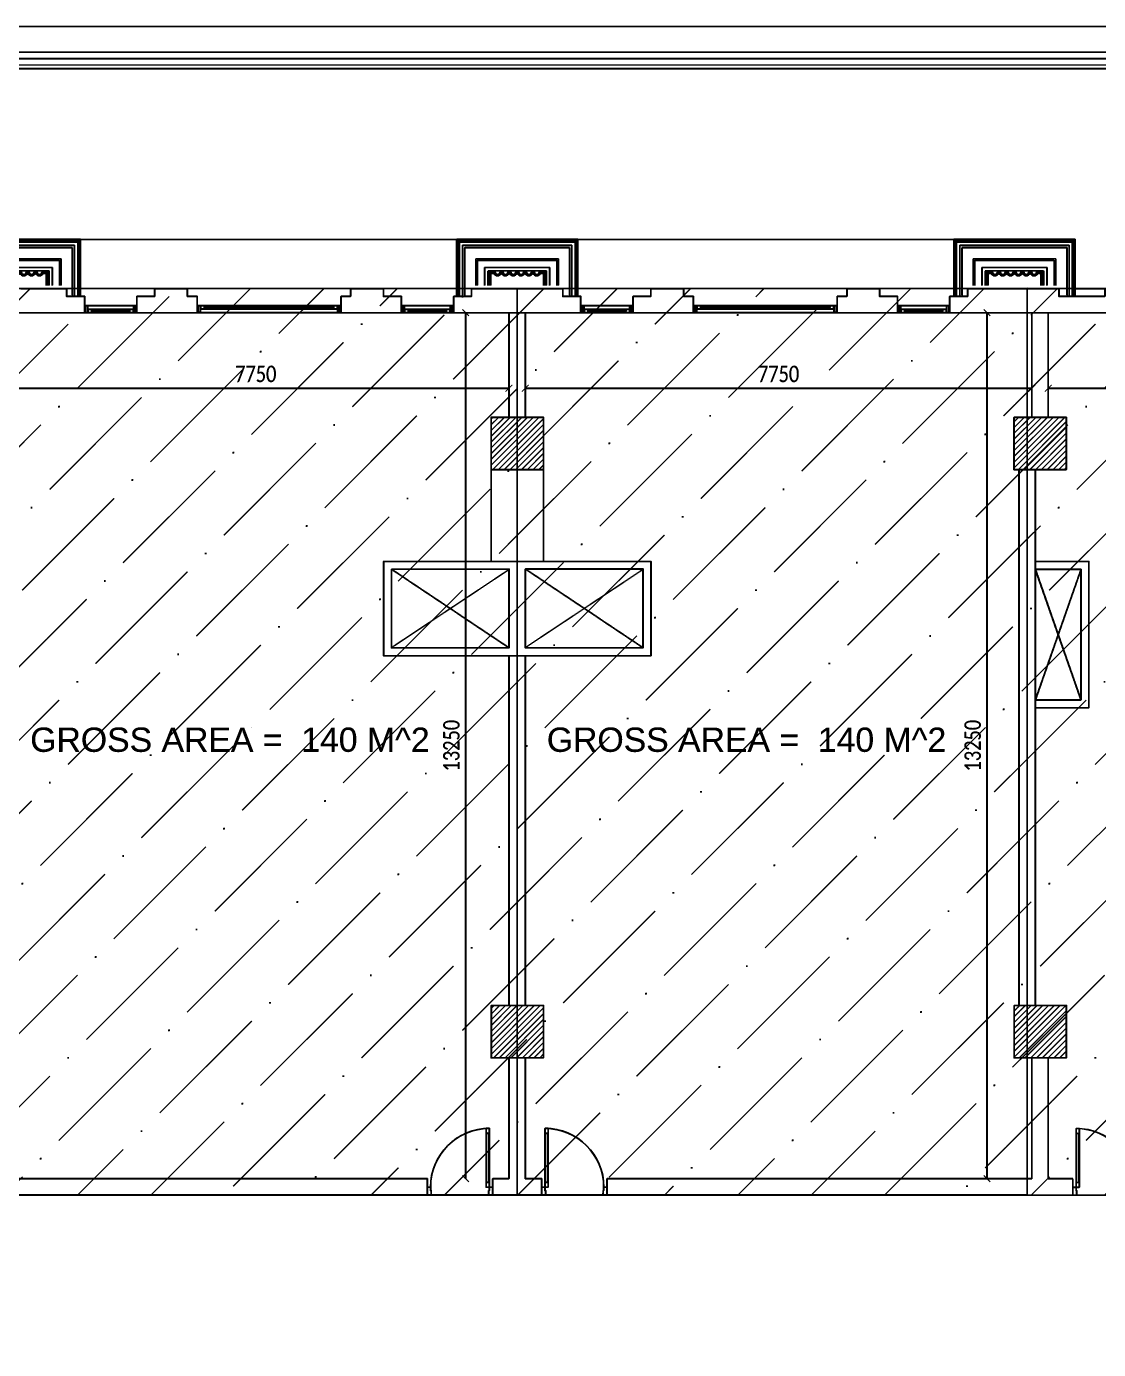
# Model space of a CAD drawing. Header units: inches. Extents: x 4821 to 127877, y 58012 to 433683.
# Drawn here: x 56033 to 72437, y 149720 to 169964 of the extents above; entities that cross this region are included whole.
import ezdxf

# ---------------------------------------------------------------- set-up
doc = ezdxf.new("R2010")
doc.units = ezdxf.units.IN
doc.header["$MEASUREMENT"] = 0
for name, pattern in [('$0$$5$HIDDEN', [0.375, 0.25, -0.125]), ('104-TYPICAL FLOOR$0$HIDDEN', [0.375, 0.25, -0.125]), ('ducT FIRST$0$New Plans (8)$0$HIDDEN', [0.375, 0.25, -0.125])]:
    doc.linetypes.add(name, pattern=pattern)
for name, color, linetype in [('$0$A-ELV', 11, 'Continuous'), ('A-ANNO-DIMS', 90, 'Continuous'), ('A-ANNO-SYMB', 130, 'Continuous'), ('A-DOOR', 170, 'Continuous'), ('A-ELV', 11, 'Continuous'), ('A-FLOR-IDEN', 11, 'Continuous'), ('A-LIN-10', 8, 'Continuous'), ('A-LIN-30', 40, 'Continuous'), ('A-WAL-CMU', 7, 'Continuous'), ('A-WAL-LOW', 41, 'Continuous'), ('A-WALL', 53, 'Continuous'), ('A-WIN', 141, 'Continuous'), ('COL FISRT$0$COL GROUND$0$Cloums$0$A-COL-HAT', 8, 'Continuous'), ('COL FISRT$0$COL GROUND$0$Cloums$0$A-COL-RFC', 210, 'Continuous'), ('ducT FIRST$0$New Plans (8)$0$A-FLOR-OVHD', 8, 'ducT FIRST$0$New Plans (8)$0$HIDDEN'), ('ELECTRICAL', 4, 'Continuous')]:
    doc.layers.add(name, color=color, linetype=linetype)
doc.styles.get("Standard").update_dxf_attribs({"font": 'arial.ttf'})
doc.styles.add('T25-100', font='calibri.ttf', dxfattribs={"width": 0.8, "height": 250})
doc.dimstyles.new('D100', dxfattribs={"dimtxt": 250, "dimasz": 100, "dimexe": 0.18, "dimexo": 0.0625, "dimgap": 90, "dimtad": 1, "dimdec": 0, "dimrnd": 5, "dimzin": 9, "dimdsep": 46, "dimtxsty": 'T25-100', "dimblk": 'ARCHTICK', "dimcen": 90, "dimse1": 1, "dimse2": 1, "dimclrd": 256, "dimclre": 90, "dimclrt": 7, "dimazin": 0, "dimtfac": 200, "dimtdec": 0, "dimtofl": 0, "dimtmove": 2, "dimatfit": 3, "dimldrblk": 'DOT', "dimfxl": 1, "dimtolj": 1, "dimarcsym": 0})
pattern_1 = [(45, (1133291.507, -1550303.88), (-44.194174, 44.194174), [])]
pattern_2 = [(45, (-1012680.1, -137253.6), (420.9495, 1543.4815), [1984.375, -396.875, 0, -396.875])]
pattern_3 = [(45, (-1012683.5, -137256.6), (420.9495, 1543.4815), [1984.375, -396.875, 0, -396.875])]

# ---------------------------------------------------------------- blocks, each defined once
blk = doc.blocks.new('*U100')
for p, q in [((-95, -825), (-95, -72)), ((-55, -72), (-55, -825))]:
    blk.add_line(p, q)
for points in [[(-1000, 120), (-1000, 0), (-950, 0), (-950, 50), (-940, 50), (-940, 120)], [(-50, 0), (-50, -64), (-55, -64), (-55, -75), (-95, -75), (-95, -64), (-100, -64), (-100, 0)], [(0, 120), (0, 0), (-50, 0), (-50, 50), (-60, 50), (-60, 120)], [(-50, -900), (-50, -836), (-55, -836), (-55, -825), (-95, -825), (-95, -836), (-100, -836), (-100, -900)]]:
    blk.add_lwpolyline(points, close=True)
blk.add_lwpolyline([(-100, -900), (-100, 0), (-50, 0), (-50, -900), (-100, -900)])
blk.add_arc((-50, 0), 900, 180, 270)
blk = doc.blocks.new('COL FISRT')
at = {"layer": 'COL FISRT$0$COL GROUND$0$Cloums$0$A-COL-HAT'}
h = blk.add_hatch(dxfattribs=at)
h.set_pattern_fill('ANSI31', color=256, scale=500)
h.set_pattern_definition(pattern_1)
h.paths.add_polyline_path([(1171528, -1509897), (1170728, -1509897), (1170728, -1509097), (1171528, -1509097)])
h = blk.add_hatch(dxfattribs=at)
h.set_pattern_fill('ANSI31', color=256, scale=500)
h.set_pattern_definition(pattern_1)
h.paths.add_polyline_path([(1179528, -1509897), (1178728, -1509897), (1178728, -1509097), (1179528, -1509097)])
h = blk.add_hatch(dxfattribs=at)
h.set_pattern_fill('ANSI31', color=256, scale=500)
h.set_pattern_definition(pattern_1)
h.paths.add_polyline_path([(1170729, -1518097), (1171529, -1518097), (1171529, -1518897), (1170729, -1518897)])
h = blk.add_hatch(dxfattribs=at)
h.set_pattern_fill('ANSI31', color=256, scale=500)
h.set_pattern_definition(pattern_1)
h.paths.add_polyline_path([(1179529, -1518897), (1178729, -1518897), (1178729, -1518097), (1179529, -1518097)])
at = {"layer": 'COL FISRT$0$COL GROUND$0$Cloums$0$A-COL-RFC', "linetype": 'Continuous', "elevation": 0}
for points in [[(1171528, -1509897), (1170728, -1509897), (1170728, -1509097), (1171528, -1509097)], [(1179528, -1509897), (1178728, -1509897), (1178728, -1509097), (1179528, -1509097)], [(1171529, -1518897), (1170729, -1518897), (1170729, -1518097), (1171529, -1518097)], [(1179529, -1518897), (1178729, -1518897), (1178729, -1518097), (1179529, -1518097)]]:
    blk.add_lwpolyline(points, close=True, dxfattribs=at)
blk = doc.blocks.new('duct gr')
at = {"layer": 'A-WAL-CMU'}
for points in [[(1169106, -1606510), (1173196, -1606512), (1173196, -1607956), (1169106, -1607954)], [(1169226, -1606630), (1171026, -1606630), (1171026, -1607834), (1169226, -1607834)], [(1171276, -1606628), (1173076, -1606628), (1173076, -1607832), (1171276, -1607832)]]:
    blk.add_lwpolyline(points, close=True, dxfattribs=at)
for points in [[(1179079, -1608752), (1179897, -1608752), (1179897, -1606512), (1179077, -1606512)], [(1179079, -1608632), (1179777, -1608632), (1179777, -1606632), (1179077, -1606632)]]:
    blk.add_lwpolyline(points, dxfattribs=at)
at = {"layer": 'ducT FIRST$0$New Plans (8)$0$A-FLOR-OVHD'}
for points in [[(1171026, -1607834), (1169226, -1606630)], [(1171026, -1606634), (1169226, -1607830)], [(1173076, -1607832), (1171276, -1606628)], [(1173076, -1606632), (1171276, -1607828)], [(1179077, -1606632), (1179777, -1608632)], [(1179077, -1608632), (1179777, -1606632)]]:
    blk.add_lwpolyline(points, dxfattribs=at)
blk = doc.blocks.new('fgdf')
at = {"layer": 'A-ELV', "color": 39}
for p, q in [((-40267, 43720, 0), (-40267, 42867)), ((-38412, 43720, 0), (-38412, 42867)), ((-38412, 42867), (-40267, 42867))]:
    blk.add_line(p, q, dxfattribs=at)
at = {"layer": 'A-ELV'}
for p, q in [((-40177, 42959), (-40177, 43720)), ((-38504, 42959), (-38504, 43720)), ((-40177, 42959), (-38504, 42959))]:
    blk.add_line(p, q, dxfattribs=at)
at = {"layer": 'A-ELV', "ltscale": 0.4}
for p, q in [((-39972, 43164), (-39972, 43570)), ((-39838, 43570), (-39838, 43297)), ((-38842, 43570), (-38842, 43297)), ((-38709, 43164), (-38709, 43570)), ((-39972, 43164), (-38709, 43164)), ((-39838, 43297), (-38842, 43297))]:
    blk.add_line(p, q, dxfattribs=at)
at = {"layer": 'A-LIN-10', "linetype": '104-TYPICAL FLOOR$0$HIDDEN', "ltscale": 0.4}
for p, q in [((-40142, 42993), (-40142, 43720)), ((-39948, 43188), (-39948, 43570)), ((-39787, 43349), (-39787, 43570)), ((-38894, 43349), (-38894, 43570)), ((-38733, 43188), (-38733, 43570)), ((-38538, 42993), (-38538, 43720)), ((-38894, 43349), (-39787, 43349)), ((-39948, 43188), (-38733, 43188)), ((-40142, 42993), (-38538, 42993))]:
    blk.add_line(p, q, dxfattribs=at)
at = {"layer": 'A-LIN-10', "color": 250}
for points in [[(-38435, 43720), (-38435, 42890), (-40244, 42890), (-40244, 43720)], [(-38453, 43720), (-38453, 42908), (-40226, 42908), (-40226, 43720)]]:
    blk.add_lwpolyline(points, dxfattribs=at)
at = {"layer": 'A-LIN-30'}
for points in [[(-39765, 43570), (-39765, 43370), (-39675, 43370, -1), (-39605, 43370), (-39555, 43370, -1), (-39485, 43370), (-39435, 43370, -1), (-39365, 43370), (-39315, 43370, -1), (-39245, 43370), (-39195, 43370, -1), (-39125, 43370), (-39075, 43370, -1), (-39005, 43370), (-38915, 43370), (-38915, 43570)], [(-39745, 43570), (-39745, 43390), (-39692, 43390, -0.68313), (-39589, 43390), (-39572, 43390, -0.68313), (-39469, 43390), (-39452, 43390, -0.68313), (-39349, 43390), (-39332, 43390, -0.68313), (-39229, 43390), (-39212, 43390, -0.68313), (-39109, 43390), (-39092, 43390, -0.68313), (-38989, 43390), (-38935, 43390), (-38935, 43570)]]:
    blk.add_lwpolyline(points, format="xyb", dxfattribs=at)
blk = doc.blocks.new('$0$fgdf')
at = {"layer": 'A-ELV'}
blk.add_blockref('fgdf', (0, 0), dxfattribs=at)
blk = doc.blocks.new('n win')
for points in [[(1070203, -1333385, 0.506094), (1070194, -1333379), (1070194, -1333382), (1070182, -1333382), (1070182, -1333385)], [(1070203, -1333397, -0.506094), (1070194, -1333402), (1070194, -1333400), (1070182, -1333400), (1070182, -1333397)], [(1072124, -1333385, -0.506094), (1072134, -1333379), (1072134, -1333382), (1072145, -1333382), (1072145, -1333385)], [(1072124, -1333397, 0.506094), (1072134, -1333402), (1072134, -1333400), (1072145, -1333400), (1072145, -1333397)]]:
    blk.add_hatch(color=2).paths.add_polyline_path(points)
at = {"color": 2}
for p, q in [((1070074, -1333363, 0), (1070064, -1333363, 0)), ((1070064, -1333473, 0), (1070074, -1333473, 0)), ((1072254, -1333363, 0), (1072264, -1333363, 0)), ((1072264, -1333473, 0), (1072254, -1333473, 0))]:
    blk.add_line(p, q, dxfattribs=at)
for p, q in [((1072214, -1333473, 1221), (1070114, -1333473, 0)), ((1072134, -1333363, 1035), (1070194, -1333363, 0)), ((1070194, -1333418, 0), (1072134, -1333418, 1035))]:
    blk.add_line(p, q)
at = {"color": 2, "elevation": 1035}
for points in [[(1070074, -1333473), (1070114, -1333473), (1070114, -1333363), (1070114, -1333363), (1070114, -1333363), (1070074, -1333363)], [(1072254, -1333473), (1072214, -1333473), (1072214, -1333363), (1072214, -1333363), (1072214, -1333363), (1072254, -1333363)]]:
    blk.add_lwpolyline(points, close=True, dxfattribs=at)
at = {"color": 9, "elevation": 1035}
for points in [[(1070079, -1333468), (1070109, -1333468), (1070109, -1333368), (1070079, -1333368)], [(1072249, -1333468), (1072219, -1333468), (1072219, -1333368), (1072249, -1333368)]]:
    blk.add_lwpolyline(points, close=True, dxfattribs=at)
at = {"color": 2}
for points, elevation in [([(1070194, -1333385), (1070194, -1333363), (1070114, -1333363), (1070114, -1333418), (1070194, -1333418), (1070194, -1333397)], 0), ([(1072134, -1333385), (1072134, -1333363), (1072214, -1333363), (1072214, -1333418), (1072134, -1333418), (1072134, -1333397)], 1035)]:
    blk.add_lwpolyline(points, dxfattribs=dict(at, elevation=elevation))
at = {"color": 9}
for points, elevation in [([(1070189, -1333385), (1070189, -1333368), (1070118, -1333368), (1070118, -1333414), (1070189, -1333414), (1070189, -1333397)], 0), ([(1072138, -1333385), (1072138, -1333368), (1072209, -1333368), (1072209, -1333414), (1072138, -1333414), (1072138, -1333397)], 1035)]:
    blk.add_lwpolyline(points, dxfattribs=dict(at, elevation=elevation))
at = {"elevation": 1035}
blk.add_lwpolyline([(1070172, -1333397), (1072155, -1333397), (1072155, -1333385), (1070172, -1333385)], close=True, dxfattribs=at)
at = {"color": 2, "elevation": 1035}
for points in [[(1070203, -1333385, 0.506094), (1070194, -1333379), (1070194, -1333382), (1070182, -1333382), (1070182, -1333385)], [(1070203, -1333397, -0.506094), (1070194, -1333402), (1070194, -1333400), (1070182, -1333400), (1070182, -1333397)], [(1072124, -1333385, -0.506094), (1072134, -1333379), (1072134, -1333382), (1072145, -1333382), (1072145, -1333385)], [(1072124, -1333397, 0.506094), (1072134, -1333402), (1072134, -1333400), (1072145, -1333400), (1072145, -1333397)]]:
    blk.add_lwpolyline(points, format="xyb", close=True, dxfattribs=at)
blk = doc.blocks.new('WWWWWW')
at = {"layer": 'A-WIN'}
for points in [[(1172835, -1711780, 0.506094), (1172826, -1711775), (1172826, -1711777), (1172815, -1711777), (1172815, -1711780)], [(1172835, -1711792, -0.506094), (1172826, -1711798), (1172826, -1711795), (1172815, -1711795), (1172815, -1711792)], [(1173356, -1711780, -0.506094), (1173366, -1711774), (1173366, -1711777), (1173377, -1711777), (1173377, -1711780)], [(1173356, -1711792, 0.506094), (1173366, -1711798), (1173366, -1711795), (1173377, -1711795), (1173377, -1711792)]]:
    blk.add_hatch(color=2, dxfattribs=at).paths.add_polyline_path(points)
at = {"layer": 'A-WIN', "color": 2}
for p, q in [((1172696, -1711704, 0), (1172706, -1711704, 0)), ((1172706, -1711814, 0), (1172696, -1711814, 0)), ((1173496, -1711704, 0), (1173486, -1711704, 0)), ((1173486, -1711814, 0), (1173496, -1711814, 0))]:
    blk.add_line(p, q, dxfattribs=at)
at = {"layer": 'A-WIN'}
for p, q in [((1173446, -1711704, 1221), (1172746, -1711704, 0)), ((1172826, -1711759, 0), (1173366, -1711759, 1035)), ((1173366, -1711814, 1035), (1172826, -1711814, 0))]:
    blk.add_line(p, q, dxfattribs=at)
at = {"layer": 'A-WIN', "color": 2, "elevation": 1035}
for points in [[(1172706, -1711704), (1172746, -1711704), (1172746, -1711814), (1172746, -1711814), (1172746, -1711814), (1172706, -1711814)], [(1173486, -1711704), (1173446, -1711704), (1173446, -1711814), (1173446, -1711814), (1173446, -1711814), (1173486, -1711814)]]:
    blk.add_lwpolyline(points, close=True, dxfattribs=at)
at = {"layer": 'A-WIN', "color": 9, "elevation": 1035}
for points in [[(1172711, -1711709), (1172741, -1711709), (1172741, -1711809), (1172711, -1711809)], [(1173481, -1711709), (1173451, -1711709), (1173451, -1711809), (1173481, -1711809)]]:
    blk.add_lwpolyline(points, close=True, dxfattribs=at)
at = {"layer": 'A-WIN', "color": 2}
for points, elevation in [([(1172826, -1711792), (1172826, -1711814), (1172746, -1711814), (1172746, -1711759), (1172826, -1711759), (1172826, -1711780)], 0), ([(1173366, -1711792), (1173366, -1711814), (1173446, -1711814), (1173446, -1711759), (1173366, -1711759), (1173366, -1711780)], 1035)]:
    blk.add_lwpolyline(points, dxfattribs=dict(at, elevation=elevation))
at = {"layer": 'A-WIN', "color": 9}
for points, elevation in [([(1172821, -1711792), (1172821, -1711809), (1172750, -1711809), (1172750, -1711763), (1172821, -1711763), (1172821, -1711780)], 0), ([(1173370, -1711792), (1173370, -1711809), (1173441, -1711809), (1173441, -1711763), (1173370, -1711763), (1173370, -1711780)], 1035)]:
    blk.add_lwpolyline(points, dxfattribs=dict(at, elevation=elevation))
at = {"layer": 'A-WIN', "elevation": 1035}
blk.add_lwpolyline([(1172805, -1711780), (1173387, -1711780), (1173387, -1711792), (1172805, -1711792)], close=True, dxfattribs=at)
at = {"layer": 'A-WIN', "color": 2, "elevation": 1035}
for points in [[(1172835, -1711780, 0.506094), (1172826, -1711775), (1172826, -1711777), (1172815, -1711777), (1172815, -1711780)], [(1172835, -1711792, -0.506094), (1172826, -1711798), (1172826, -1711795), (1172815, -1711795), (1172815, -1711792)], [(1173356, -1711780, -0.506094), (1173366, -1711774), (1173366, -1711777), (1173377, -1711777), (1173377, -1711780)], [(1173356, -1711792, 0.506094), (1173366, -1711798), (1173366, -1711795), (1173377, -1711795), (1173377, -1711792)]]:
    blk.add_lwpolyline(points, format="xyb", close=True, dxfattribs=at)
blk = doc.blocks.new('FIRST SLAB EDGE')
at = {"layer": 'A-FLOR-IDEN'}
for p, q in [((1163183, -1710694, 0), (1171720, -1710694, 0)), ((1180257, -1710694, 0), (1171720, -1710694, 0)), ((1180257, -1710694, 0), (1180257, -1711444, 0))]:
    blk.add_line(p, q, dxfattribs=at)
at = {"layer": 'A-FLOR-IDEN', "elevation": 0}
blk.add_lwpolyline([(1180713, -1711444), (1180257, -1711444)], dxfattribs=at)
at = {"layer": 'A-WAL-CMU', "elevation": 0}
for points in [[(1161151, -1711564), (1161151, -1711814), (1165101, -1711814), (1165101, -1711564), (1164827, -1711564), (1164827, -1711444), (1164128, -1711444)], [(1171720, -1711814), (1170747, -1711814), (1170747, -1711564), (1171021, -1711564), (1171021, -1711444), (1171720, -1711444)], [(1171720, -1711814), (1172693, -1711814), (1172693, -1711564), (1172419, -1711564), (1172419, -1711444), (1171720, -1711444)], [(1182289, -1711564), (1182289, -1711814), (1178339, -1711814), (1178339, -1711564), (1178613, -1711564), (1178613, -1711444), (1179312, -1711444)], [(1179312, -1711444), (1180011, -1711444), (1180011, -1711564), (1180713, -1711564), (1180713, -1711444), (1182130, -1711444), (1182130, -1711564)]]:
    blk.add_lwpolyline(points, dxfattribs=at)
for points in [[(1166674, -1711564), (1166674, -1711444), (1166174, -1711444), (1166174, -1711564), (1165901, -1711564), (1165901, -1711814), (1166824, -1711814), (1166824, -1711564)], [(1169174, -1711564), (1169174, -1711444), (1169674, -1711444), (1169674, -1711564), (1169947, -1711564), (1169947, -1711814), (1169024, -1711814), (1169024, -1711564)], [(1174266, -1711564), (1174266, -1711444), (1173766, -1711444), (1173766, -1711564), (1173493, -1711564), (1173493, -1711814), (1174416, -1711814), (1174416, -1711564)], [(1176766, -1711564), (1176766, -1711444), (1177266, -1711444), (1177266, -1711564), (1177539, -1711564), (1177539, -1711814), (1176616, -1711814), (1176616, -1711564)]]:
    blk.add_lwpolyline(points, close=True, dxfattribs=at)
at = {"layer": '$0$A-ELV', "xscale": -1, "rotation": 180}
for p in [(1203451, -1667824, 0), (1211060, -1667824, 0)]:
    blk.add_blockref('$0$fgdf', p, dxfattribs=at)
at = {"layer": '$0$A-ELV', "rotation": 180}
blk.add_blockref('$0$fgdf', (1139989, -1667824, 0), dxfattribs=at)
at = {"layer": 'A-WAL-CMU', "xscale": -1}
for p in [(2338597, 0, 0), (2343443, 0, 0)]:
    blk.add_blockref('WWWWWW', p, dxfattribs=at)
at = {"layer": 'A-WAL-CMU'}
for p in [(-3, 0, 0), (4843, 0, 0)]:
    blk.add_blockref('WWWWWW', p, dxfattribs=at)
at = {"layer": 'A-WIN'}
blk.add_blockref('n win', (96760, -378340, 0), dxfattribs=at)
at = {"layer": 'A-WIN', "xscale": -1}
blk.add_blockref('n win', (2246680, -378340, 0), dxfattribs=at)
blk = doc.blocks.new('new blo')
at = {"layer": 'A-LIN-10', "linetype": '$0$$5$HIDDEN'}
blk.add_lwpolyline([(1179650, -1717740), (1180348, -1717740), (1180348, -1715740), (1179650, -1715740)], close=True, dxfattribs=at)
for points in [[(1179650, -1717740), (1180348, -1715740)], [(1179650, -1715740), (1180348, -1717740)], [(1180348, -1715740), (1180348, -1717740)]]:
    blk.add_lwpolyline(points, dxfattribs=at)
blk = doc.blocks.new('BANDA-MOATAZ')
at = {"color": 10}
blk.add_lwpolyline([(0, 0), (0, 40500), (-57155, 40500), (-57155, 0)], close=True, dxfattribs=at)
at = {"const_width": 17.5}
for points in [[(-350, 350), (-350, 40150), (-56805, 40150), (-56805, 350)], [(-525, 5112), (-525, 39975), (-56630, 39975), (-56630, 5112)]]:
    blk.add_lwpolyline(points, close=True, dxfattribs=at)
at = {"color": 131}
blk.add_lwpolyline([(-438, 438), (-438, 40062), (-56718, 40062), (-56718, 438)], close=True, dxfattribs=at)
at = {"layer": 'ELECTRICAL', "color": 131}
blk.add_lwpolyline([(-575, 5162), (-575, 39925), (-56580, 39925), (-56580, 5162)], close=True, dxfattribs=at)
blk = doc.blocks.new('_ArchTick')
at = {"color": 0, "linetype": 'ByBlock', "const_width": 0.15}
blk.add_lwpolyline([(-0.5, -0.5), (0.5, 0.5)], dxfattribs=at)
blk = doc.blocks.new('*D159')
at = {"layer": 'A-ANNO-DIMS', "lineweight": -2, "transparency": 16777216}
blk.add_line((62755, 152336), (62755, 165586), dxfattribs=at)
at = {"layer": 'Defpoints', "color": 0, "transparency": 16777216}
for p in [(56173, 165586, 0), (62755, 165586), (56926, 152336)]:
    blk.add_point(p, dxfattribs=at)
at = {"layer": 'A-ANNO-DIMS', "lineweight": -2, "transparency": 16777216, "xscale": 100, "yscale": 100, "zscale": 100}
for p, rotation in [((62755, 165586), 90), ((62755, 152336), 270)]:
    blk.add_blockref('_ArchTick', p, dxfattribs=dict(at, rotation=rotation))
at = {"layer": 'A-ANNO-DIMS', "color": 7, "transparency": 16777216, "insert": (62537, 158961), "char_height": 250, "attachment_point": 5, "rotation": 90, "style": 'T25-100'}
blk.add_mtext('\\A1;13250', dxfattribs=at)
blk = doc.blocks.new('_Dot')
at = {"lineweight": -2}
blk.add_line((-0.5, 0), (-1, 0), dxfattribs=at)
at = {"const_width": 0.5}
blk.add_lwpolyline([(-0.25, 0, 1), (0.25, 0, 1)], format="xyb", close=True, dxfattribs=at)
blk = doc.blocks.new('*D160')
at = {"layer": 'A-ANNO-DIMS', "lineweight": -2, "transparency": 16777216}
blk.add_line((55668, 164430), (63418, 164430), dxfattribs=at)
at = {"layer": 'Defpoints', "color": 0, "transparency": 16777216}
for p in [(55668, 164623), (63418, 164786), (63418, 164430)]:
    blk.add_point(p, dxfattribs=at)
at = {"layer": 'A-ANNO-DIMS', "lineweight": -2, "transparency": 16777216, "xscale": 100, "yscale": 100, "zscale": 100, "rotation": 180}
blk.add_blockref('_ArchTick', (55668, 164430), dxfattribs=at)
at = {"layer": 'A-ANNO-DIMS', "lineweight": -2, "transparency": 16777216, "xscale": 100, "yscale": 100, "zscale": 100}
blk.add_blockref('_ArchTick', (63418, 164430), dxfattribs=at)
at = {"layer": 'A-ANNO-DIMS', "color": 7, "transparency": 16777216, "insert": (59543, 164648), "char_height": 250, "attachment_point": 5, "style": 'T25-100'}
blk.add_mtext('\\A1;7750', dxfattribs=at)
blk = doc.blocks.new('*D161')
at = {"layer": 'A-ANNO-DIMS', "lineweight": -2, "transparency": 16777216}
blk.add_line((63668, 164430), (71418, 164430), dxfattribs=at)
at = {"layer": 'Defpoints', "color": 0, "transparency": 16777216}
for p in [(71418, 164430), (71418, 164375), (63668, 163986)]:
    blk.add_point(p, dxfattribs=at)
at = {"layer": 'A-ANNO-DIMS', "lineweight": -2, "transparency": 16777216, "xscale": 100, "yscale": 100, "zscale": 100, "rotation": 180}
blk.add_blockref('_ArchTick', (63668, 164430), dxfattribs=at)
at = {"layer": 'A-ANNO-DIMS', "lineweight": -2, "transparency": 16777216, "xscale": 100, "yscale": 100, "zscale": 100}
blk.add_blockref('_ArchTick', (71418, 164430), dxfattribs=at)
at = {"layer": 'A-ANNO-DIMS', "color": 7, "transparency": 16777216, "insert": (67543, 164648), "char_height": 250, "attachment_point": 5, "style": 'T25-100'}
blk.add_mtext('\\A1;7750', dxfattribs=at)
blk = doc.blocks.new('*D162')
at = {"layer": 'A-ANNO-DIMS', "lineweight": -2, "transparency": 16777216}
blk.add_line((70731, 165586), (70731, 152336), dxfattribs=at)
at = {"layer": 'Defpoints', "color": 0, "transparency": 16777216}
for p in [(70827, 165586, 0), (70731, 152336), (70827, 152336)]:
    blk.add_point(p, dxfattribs=at)
at = {"layer": 'A-ANNO-DIMS', "lineweight": -2, "transparency": 16777216, "xscale": 100, "yscale": 100, "zscale": 100}
for p, rotation in [((70731, 165586), 90), ((70731, 152336), 270)]:
    blk.add_blockref('_ArchTick', p, dxfattribs=dict(at, rotation=rotation))
at = {"layer": 'A-ANNO-DIMS', "color": 7, "transparency": 16777216, "insert": (70513, 158961), "char_height": 250, "attachment_point": 5, "rotation": 90, "style": 'T25-100'}
blk.add_mtext('\\A1;13250', dxfattribs=at)
blk = doc.blocks.new('*D163')
at = {"layer": 'A-ANNO-DIMS', "lineweight": -2, "transparency": 16777216}
blk.add_line((71668, 164430), (79418, 164430), dxfattribs=at)
at = {"layer": 'Defpoints', "color": 0, "transparency": 16777216}
for p in [(79418, 164430), (71668, 163986), (79418, 162236, 0)]:
    blk.add_point(p, dxfattribs=at)
at = {"layer": 'A-ANNO-DIMS', "lineweight": -2, "transparency": 16777216, "xscale": 100, "yscale": 100, "zscale": 100, "rotation": 180}
blk.add_blockref('_ArchTick', (71668, 164430), dxfattribs=at)
at = {"layer": 'A-ANNO-DIMS', "lineweight": -2, "transparency": 16777216, "xscale": 100, "yscale": 100, "zscale": 100}
blk.add_blockref('_ArchTick', (79418, 164430), dxfattribs=at)
at = {"layer": 'A-ANNO-DIMS', "color": 7, "transparency": 16777216, "insert": (75543, 164648), "char_height": 250, "attachment_point": 5, "style": 'T25-100'}
blk.add_mtext('\\A1;7750', dxfattribs=at)
blk = doc.blocks.new('*D355')
at = {"layer": 'A-ANNO-DIMS', "lineweight": -2, "transparency": 16777216}
blk.add_line((62752, 152333), (62752, 165583), dxfattribs=at)
at = {"layer": 'Defpoints', "color": 0, "transparency": 16777216}
for p in [(56170, 165583, 0), (62752, 165583), (56922, 152333)]:
    blk.add_point(p, dxfattribs=at)
at = {"layer": 'A-ANNO-DIMS', "lineweight": -2, "transparency": 16777216, "xscale": 100, "yscale": 100, "zscale": 100}
for p, rotation in [((62752, 165583), 90), ((62752, 152333), 270)]:
    blk.add_blockref('_ArchTick', p, dxfattribs=dict(at, rotation=rotation))
at = {"layer": 'A-ANNO-DIMS', "color": 7, "transparency": 16777216, "insert": (62534, 158958), "char_height": 250, "attachment_point": 5, "rotation": 90, "style": 'T25-100'}
blk.add_mtext('\\A1;13250', dxfattribs=at)
blk = doc.blocks.new('*D356')
at = {"layer": 'A-ANNO-DIMS', "lineweight": -2, "transparency": 16777216}
blk.add_line((55665, 164427), (63414, 164427), dxfattribs=at)
at = {"layer": 'Defpoints', "color": 0, "transparency": 16777216}
for p in [(55665, 164620), (63414, 164783), (63414, 164427)]:
    blk.add_point(p, dxfattribs=at)
at = {"layer": 'A-ANNO-DIMS', "lineweight": -2, "transparency": 16777216, "xscale": 100, "yscale": 100, "zscale": 100, "rotation": 180}
blk.add_blockref('_ArchTick', (55665, 164427), dxfattribs=at)
at = {"layer": 'A-ANNO-DIMS', "lineweight": -2, "transparency": 16777216, "xscale": 100, "yscale": 100, "zscale": 100}
blk.add_blockref('_ArchTick', (63414, 164427), dxfattribs=at)
at = {"layer": 'A-ANNO-DIMS', "color": 7, "transparency": 16777216, "insert": (59539, 164645), "char_height": 250, "attachment_point": 5, "style": 'T25-100'}
blk.add_mtext('\\A1;7750', dxfattribs=at)
blk = doc.blocks.new('*D357')
at = {"layer": 'A-ANNO-DIMS', "lineweight": -2, "transparency": 16777216}
blk.add_line((63664, 164427), (71415, 164427), dxfattribs=at)
at = {"layer": 'Defpoints', "color": 0, "transparency": 16777216}
for p in [(71415, 164427), (71415, 164372), (63664, 163983)]:
    blk.add_point(p, dxfattribs=at)
at = {"layer": 'A-ANNO-DIMS', "lineweight": -2, "transparency": 16777216, "xscale": 100, "yscale": 100, "zscale": 100, "rotation": 180}
blk.add_blockref('_ArchTick', (63664, 164427), dxfattribs=at)
at = {"layer": 'A-ANNO-DIMS', "lineweight": -2, "transparency": 16777216, "xscale": 100, "yscale": 100, "zscale": 100}
blk.add_blockref('_ArchTick', (71415, 164427), dxfattribs=at)
at = {"layer": 'A-ANNO-DIMS', "color": 7, "transparency": 16777216, "insert": (67539, 164645), "char_height": 250, "attachment_point": 5, "style": 'T25-100'}
blk.add_mtext('\\A1;7750', dxfattribs=at)
blk = doc.blocks.new('*D358')
at = {"layer": 'A-ANNO-DIMS', "lineweight": -2, "transparency": 16777216}
blk.add_line((70728, 165583), (70728, 152333), dxfattribs=at)
at = {"layer": 'Defpoints', "color": 0, "transparency": 16777216}
for p in [(70824, 165583, 0), (70728, 152333), (70824, 152333)]:
    blk.add_point(p, dxfattribs=at)
at = {"layer": 'A-ANNO-DIMS', "lineweight": -2, "transparency": 16777216, "xscale": 100, "yscale": 100, "zscale": 100}
for p, rotation in [((70728, 165583), 90), ((70728, 152333), 270)]:
    blk.add_blockref('_ArchTick', p, dxfattribs=dict(at, rotation=rotation))
at = {"layer": 'A-ANNO-DIMS', "color": 7, "transparency": 16777216, "insert": (70510, 158958), "char_height": 250, "attachment_point": 5, "rotation": 90, "style": 'T25-100'}
blk.add_mtext('\\A1;13250', dxfattribs=at)
blk = doc.blocks.new('*D359')
at = {"layer": 'A-ANNO-DIMS', "lineweight": -2, "transparency": 16777216}
blk.add_line((71665, 164427), (79415, 164427), dxfattribs=at)
at = {"layer": 'Defpoints', "color": 0, "transparency": 16777216}
for p in [(79415, 164427), (71665, 163983), (79415, 162233, 0)]:
    blk.add_point(p, dxfattribs=at)
at = {"layer": 'A-ANNO-DIMS', "lineweight": -2, "transparency": 16777216, "xscale": 100, "yscale": 100, "zscale": 100, "rotation": 180}
blk.add_blockref('_ArchTick', (71665, 164427), dxfattribs=at)
at = {"layer": 'A-ANNO-DIMS', "lineweight": -2, "transparency": 16777216, "xscale": 100, "yscale": 100, "zscale": 100}
blk.add_blockref('_ArchTick', (79415, 164427), dxfattribs=at)
at = {"layer": 'A-ANNO-DIMS', "color": 7, "transparency": 16777216, "insert": (75540, 164645), "char_height": 250, "attachment_point": 5, "style": 'T25-100'}
blk.add_mtext('\\A1;7750', dxfattribs=at)

msp = doc.modelspace()

# ---------------------------------------------------------------- hatches: boundary and pattern name
at = {"layer": 'A-WALL'}
h = msp.add_hatch(dxfattribs=at)
h.set_pattern_fill('ANSI36', color=5, scale=250)
h.set_pattern_definition(pattern_3)
h.paths.add_polyline_path([(63540.3, 165952.5), (55737.9, 165952.5), (55737.9, 152082.6), (63540.3, 152082.5)])
h = msp.add_hatch(dxfattribs=at)
h.set_pattern_fill('ANSI36', color=5, scale=250)
h.set_pattern_definition(pattern_2)
h.paths.add_polyline_path([(63543.7, 165955.5), (55741.3, 165955.5), (55741.3, 152085.5), (63543.7, 152085.5)])
h = msp.add_hatch(dxfattribs=at)
h.set_pattern_fill('ANSI36', color=5, scale=250)
h.set_pattern_definition(pattern_3)
h.paths.add_polyline_path([(71342.6, 165952.5), (63540.3, 165952.5), (63540.3, 152082.5), (71342.6, 152082.6)])
h = msp.add_hatch(dxfattribs=at)
h.set_pattern_fill('ANSI36', color=5, scale=250)
h.set_pattern_definition(pattern_2)
h.paths.add_polyline_path([(71346, 165955.5), (63543.7, 165955.5), (63543.7, 152085.5), (71346, 152085.5)])
h = msp.add_hatch(dxfattribs=at)
h.set_pattern_fill('ANSI36', color=5, scale=250)
h.set_pattern_definition(pattern_3)
h.paths.add_polyline_path([(79540.3, 165952.5), (71342.6, 165955), (71342.6, 152082.6), (71342.6, 152082.2), (79540.3, 152079.7)])
h = msp.add_hatch(dxfattribs=at)
h.set_pattern_fill('ANSI36', color=5, scale=250)
h.set_pattern_definition(pattern_2)
h.paths.add_polyline_path([(79543.7, 165955.5), (71346, 165958), (71346, 152085.5), (71346, 152085.2), (79543.7, 152082.7)])

# ---------------------------------------------------------------- linework, layer by layer
at = {"layer": 'A-WAL-CMU', "elevation": 0}
for points in [[(63414.2, 163982.5), (63142, 163982.5), (63142, 163182.5), (63414.2, 163182.5)], [(63417.6, 163985.5), (63145.4, 163985.5), (63145.4, 163185.5), (63417.6, 163185.5)], [(63664.2, 163182.5), (63942, 163182.5), (63942, 163982.5), (63664.2, 163982.5)], [(63667.6, 163185.5), (63945.4, 163185.5), (63945.4, 163985.5), (63667.6, 163985.5)], [(71414.6, 163982.5), (71142.4, 163982.5), (71142.4, 163182.5), (71414.6, 163182.5)], [(71418, 163985.5), (71145.8, 163985.5), (71145.8, 163185.5), (71418, 163185.5)], [(71664.6, 163182.5), (71942.4, 163182.5), (71942.4, 163982.5), (71664.6, 163982.5)], [(71668, 163185.5), (71945.8, 163185.5), (71945.8, 163985.5), (71668, 163985.5)], [(63415.4, 154982.5), (63143.2, 154982.5), (63143.2, 154182.5), (63415.4, 154182.5)], [(63418.8, 154985.5), (63146.6, 154985.5), (63146.6, 154185.5), (63418.8, 154185.5)], [(63665.4, 154182.5), (63943.2, 154182.5), (63943.2, 154982.5), (63665.4, 154982.5)], [(63668.8, 154185.5), (63946.6, 154185.5), (63946.6, 154985.5), (63668.8, 154985.5)], [(71415.4, 154982.5), (71143.2, 154982.5), (71143.2, 154182.5), (71415.4, 154182.5)], [(71418.8, 154985.5), (71146.6, 154985.5), (71146.6, 154185.5), (71418.8, 154185.5)], [(71665.4, 154182.5), (71943.2, 154182.5), (71943.2, 154982.5), (71665.4, 154982.5)], [(71668.8, 154185.5), (71946.6, 154185.5), (71946.6, 154985.5), (71668.8, 154985.5)]]:
    msp.add_lwpolyline(points, dxfattribs=at)
at = {"layer": 'A-WALL'}
for p, q in [((63414.2, 165582.5, 0), (63414.2, 163982.5, 0)), ((63414.2, 165582.5), (63414.2, 163982.5)), ((63417.6, 165585.5, 0), (63417.6, 163985.5, 0)), ((63417.6, 165585.5), (63417.6, 163985.5)), ((63664.2, 163982.5, 0), (63664.2, 165582.5, 0)), ((63664.2, 163982.5), (63664.2, 165582.5)), ((63667.6, 163985.5, 0), (63667.6, 165585.5, 0)), ((63667.6, 163985.5), (63667.6, 165585.5)), ((71414.6, 165582.5, 0), (71414.6, 163982.5, 0)), ((71414.6, 165582.5), (71414.6, 163982.5)), ((71418, 165585.5, 0), (71418, 163985.5, 0)), ((71418, 165585.5), (71418, 163985.5)), ((71664.6, 163982.5, 0), (71664.6, 165582.5, 0)), ((71664.6, 163982.5), (71664.6, 165582.5)), ((71668, 163985.5, 0), (71668, 165585.5, 0)), ((71668, 163985.5), (71668, 165585.5)), ((63142.4, 161776.1, 0), (63142.4, 163182.5, 0)), ((63142.4, 161776.1), (63142.4, 163182.5)), ((63145.8, 161779, 0), (63145.8, 163185.5, 0)), ((63145.8, 161779), (63145.8, 163185.5)), ((63942, 161776.1, 0), (63942, 163182.5, 0)), ((63942, 161776.1), (63942, 163182.5)), ((63945.4, 161779, 0), (63945.4, 163185.5, 0)), ((63945.4, 161779), (63945.4, 163185.5)), ((71217, 154982.5, 0), (71217, 163182.5, 0)), ((71217, 154982.5), (71217, 163182.5)), ((71220.4, 154985.5, 0), (71220.4, 163185.5, 0)), ((71220.4, 154985.5), (71220.4, 163185.5)), ((71467, 154982.5, 0), (71467, 163182.5, 0)), ((71467, 154982.5), (71467, 163182.5)), ((71470.4, 154985.5, 0), (71470.4, 163185.5, 0)), ((71470.4, 154985.5), (71470.4, 163185.5)), ((63414.6, 154982.5, 0), (63414.6, 160336.1, 0)), ((63414.6, 154982.5), (63414.6, 160336.1)), ((63418, 154985.5, 0), (63418, 160339, 0)), ((63418, 154985.5), (63418, 160339)), ((63664.6, 154982.5, 0), (63664.6, 160336.1, 0)), ((63664.6, 154982.5), (63664.6, 160336.1)), ((63668, 154985.5, 0), (63668, 160339, 0)), ((63668, 154985.5), (63668, 160339)), ((63414.6, 154182.5, 0), (63414.6, 152332.5, 0)), ((63414.6, 154182.5), (63414.6, 152332.5)), ((63418, 154185.5, 0), (63418, 152335.5, 0)), ((63418, 154185.5), (63418, 152335.5)), ((63664.6, 154182.5, 0), (63664.6, 152332.5, 0)), ((63664.6, 154182.5), (63664.6, 152332.5)), ((63668, 154185.5, 0), (63668, 152335.5, 0)), ((63668, 154185.5), (63668, 152335.5)), ((71414.6, 154182.5, 0), (71414.6, 152332.5, 0)), ((71414.6, 154182.5), (71414.6, 152332.5)), ((71418, 154185.5, 0), (71418, 152335.5, 0)), ((71418, 154185.5), (71418, 152335.5)), ((71664.6, 154182.5, 0), (71664.6, 152332.5, 0)), ((71664.6, 154182.5), (71664.6, 152332.5)), ((71668, 154185.5, 0), (71668, 152335.5, 0)), ((71668, 154185.5), (71668, 152335.5)), ((62164.6, 152332.5, 0), (55664.6, 152332.5, 0)), ((62164.6, 152332.5), (55664.6, 152332.5)), ((62168, 152335.5, 0), (55668, 152335.5, 0)), ((62168, 152335.5), (55668, 152335.5)), ((62164.6, 152332.5, 0), (62164.6, 152082.5, 0)), ((62164.6, 152332.5), (62164.6, 152082.5)), ((62168, 152335.5, 0), (62168, 152085.5, 0)), ((62168, 152335.5), (62168, 152085.5)), ((63414.6, 152332.5, 0), (63164.6, 152332.5, 0)), ((63164.6, 152332.5, 0), (63164.6, 152082.5, 0)), ((63414.6, 152332.5), (63164.6, 152332.5)), ((63164.6, 152332.5), (63164.6, 152082.5)), ((63418, 152335.5, 0), (63168, 152335.5, 0)), ((63168, 152335.5, 0), (63168, 152085.5, 0)), ((63418, 152335.5), (63168, 152335.5)), ((63168, 152335.5), (63168, 152085.5)), ((63914.6, 152332.5, 0), (63664.6, 152332.5, 0)), ((63914.6, 152332.5), (63664.6, 152332.5)), ((63918, 152335.5, 0), (63668, 152335.5, 0)), ((63918, 152335.5), (63668, 152335.5)), ((63914.6, 152332.5, 0), (63914.6, 152082.5, 0)), ((63914.6, 152332.5), (63914.6, 152082.5)), ((63918, 152335.5, 0), (63918, 152085.5, 0)), ((63918, 152335.5), (63918, 152085.5)), ((71414.6, 152332.5, 0), (64914.6, 152332.5, 0)), ((64914.6, 152332.5, 0), (64914.6, 152082.5, 0)), ((71414.6, 152332.5), (64914.6, 152332.5)), ((64914.6, 152332.5), (64914.6, 152082.5)), ((71418, 152335.5, 0), (64918, 152335.5, 0)), ((64918, 152335.5, 0), (64918, 152085.5, 0)), ((71418, 152335.5), (64918, 152335.5)), ((64918, 152335.5), (64918, 152085.5)), ((72041.7, 152332.4, 0), (71664.6, 152332.5, 0)), ((72041.7, 152332.4), (71664.6, 152332.5)), ((72045.1, 152335.3, 0), (71668, 152335.5, 0)), ((72045.1, 152335.3), (71668, 152335.5)), ((72041.7, 152331.4, 0), (72041.7, 152080.1, 0)), ((72041.7, 152331.4), (72041.7, 152080.1)), ((72045.1, 152334.4, 0), (72045.1, 152083.1, 0)), ((72045.1, 152334.4), (72045.1, 152083.1)), ((62164.6, 152082.5, 0), (52119.2, 152082.5, 0)), ((62164.6, 152082.5), (52119.2, 152082.5)), ((62168, 152085.5, 0), (52122.6, 152085.5, 0)), ((62168, 152085.5), (52122.6, 152085.5)), ((63914.6, 152082.5, 0), (63164.6, 152082.5, 0)), ((63914.6, 152082.5), (63164.6, 152082.5)), ((63918, 152085.5, 0), (63168, 152085.5, 0)), ((63918, 152085.5), (63168, 152085.5)), ((72041.7, 152081.5, 0), (64914.6, 152082.5, 0)), ((72041.7, 152081.5), (64914.6, 152082.5)), ((72045.1, 152084.5, 0), (64918, 152085.5, 0)), ((72045.1, 152084.5), (64918, 152085.5))]:
    msp.add_line(p, q, dxfattribs=at)
at = {"layer": 'A-WALL', "color": 1, "elevation": 0}
for points in [[(63539.6, 165952.5), (63539.6, 152082.5), (55737.3, 152082.6), (55737.3, 165952.5), (63539.6, 165952.5)], [(63543, 165955.5), (63543, 152085.5), (55740.7, 152085.5), (55740.7, 165955.5), (63543, 165955.5)], [(63539.6, 165952.5), (63539.6, 152082.5), (71342, 152082.6), (71342, 165952.5), (63539.6, 165952.5)], [(63543, 165955.5), (63543, 152085.5), (71345.4, 152085.5), (71345.4, 165955.5), (63543, 165955.5)], [(79539.7, 152079.7), (71342, 152082.2), (71342, 165955), (79539.6, 165952.5), (79539.6, 152082.5)], [(79543.1, 152082.7), (71345.4, 152085.2), (71345.4, 165958), (79543, 165955.5), (79543, 152085.5)]]:
    msp.add_lwpolyline(points, dxfattribs=at)

# ---------------------------------------------------------------- block references
at = {"xscale": 1.12079201326193, "yscale": 1.12079201326193, "zscale": 1.12079201326193}
for p in [(95531.1, 124569.2), (95534.5, 124572.1)]:
    msp.add_blockref('BANDA-MOATAZ', p, dxfattribs=at)
at = {"layer": 'A-DOOR', "xscale": -1, "rotation": 180.0059201316723}
for p in [(63164.6, 152202.5, 0), (63168, 152205.5, 0)]:
    msp.add_blockref('*U100', p, dxfattribs=at)
at = {"layer": 'A-DOOR', "rotation": 179.9940798683277}
for p in [(63914.6, 152202.5, 0), (63918, 152205.5, 0), (72041.7, 152200.1, 0), (72045.1, 152203.1, 0)]:
    msp.add_blockref('*U100', p, dxfattribs=at)
at = {"layer": 'A-WAL-CMU'}
for name, p in [('FIRST SLAB EDGE', (-1108180.4, 1877396.1)), ('FIRST SLAB EDGE', (-1108177, 1877399)), ('COL FISRT', (-1107585.9, 1673079.6, 0)), ('COL FISRT', (-1107582.5, 1673082.6, 0))]:
    msp.add_blockref(name, p, dxfattribs=at)
at = {"layer": 'A-WAL-LOW'}
for p in [(-1108180.4, 1877396.1), (-1108177, 1877399)]:
    msp.add_blockref('new blo', p, dxfattribs=at)
at = {"layer": 'A-WALL'}
for p in [(-1107609.9, 1768288.3), (-1107606.5, 1768291.2)]:
    msp.add_blockref('duct gr', p, dxfattribs=at)

# ---------------------------------------------------------------- texts
at = {"layer": 'A-ANNO-SYMB'}
for p in [(56089.5, 158864.7), (56092.9, 158867.6), (63993.2, 158864.7), (63996.6, 158867.6)]:
    msp.add_text('GROSS AREA =  140 M^ 2', height=369.696, dxfattribs=at).set_placement(p)

# ---------------------------------------------------------------- dimensions: what is measured, and where the dimension line sits
at = {"layer": 'A-ANNO-DIMS'}
for base, p1, p2, picture, middle in [((62752.1, 165582.5), (56922.2, 152332.5), (56169.7, 165582.5, 0), '*D355', (62534, 158957.5)), ((62755.5, 165585.5), (56925.6, 152335.5), (56173.1, 165585.5, 0), '*D159', (62537.4, 158960.5)), ((70727.9, 152332.5), (70824, 165582.5, 0), (70824, 152332.5), '*D358', (70509.8, 158957.5)), ((70731.3, 152335.5), (70827.4, 165585.5, 0), (70827.4, 152335.5), '*D162', (70513.2, 158960.5))]:
    dim = msp.add_linear_dim(base=base, p1=p1, p2=p2, angle=90, dimstyle='D100', dxfattribs=at)
    dim.commit()
    dim.dimension.update_dxf_attribs({"geometry": picture, "text_midpoint": middle})
for base, p1, p2, picture, middle in [((63414.2, 164427.1), (55664.6, 164620), (63414.2, 164782.5), '*D356', (59539.4, 164645.2)), ((63417.6, 164430.1), (55668, 164623), (63417.6, 164785.5), '*D160', (59542.8, 164648.2)), ((71414.6, 164427.1), (63664.2, 163982.5), (71414.6, 164372.4), '*D357', (67539.4, 164645.2)), ((71418, 164430.1), (63667.6, 163985.5), (71418, 164375.4), '*D161', (67542.8, 164648.2)), ((79414.6, 164427.1), (71664.6, 163982.5), (79414.6, 162232.5, 0), '*D359', (75539.6, 164645.2)), ((79418, 164430.1), (71668, 163985.5), (79418, 162235.5, 0), '*D163', (75543, 164648.2))]:
    dim = msp.add_linear_dim(base=base, p1=p1, p2=p2, dimstyle='D100', dxfattribs=at)
    dim.commit()
    dim.dimension.update_dxf_attribs({"geometry": picture, "text_midpoint": middle})

doc.saveas('drawing.dxf')
